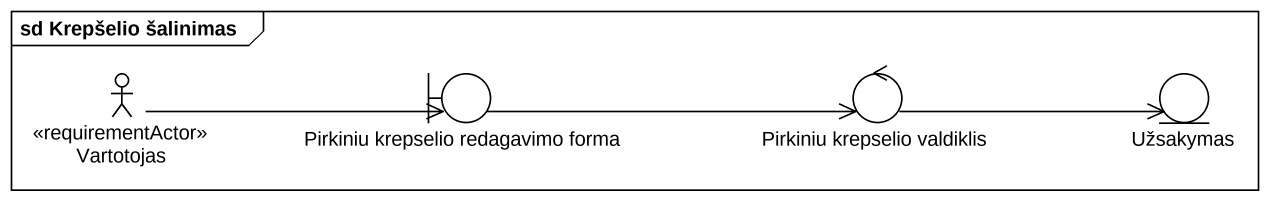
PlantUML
@startuml
mainframe sd Krepšelio šalinimas
actor Vartotojas <<requirementActor>>
boundary "Pirkiniu krepselio redagavimo forma" as Pirkiniu_krepselio
control "Pirkiniu krepselio valdiklis" as Pirkiniu_krepselio_valdiklis
entity Užsakymas
Vartotojas -right-> Pirkiniu_krepselio
Pirkiniu_krepselio -right-> Pirkiniu_krepselio_valdiklis
Pirkiniu_krepselio_valdiklis -right-> Užsakymas
@enduml
